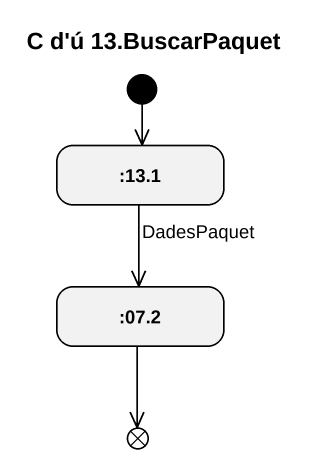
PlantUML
@startuml
title C d'ú 13.BuscarPaquet
hide empty description
state ":13.1" as s13_1
state ":07.2" as s07_2
state exit1 <<choice>>
[*] --> s13_1
s13_1 --> s07_2 : DadesPaquet
s07_2 --> exit1
@enduml
